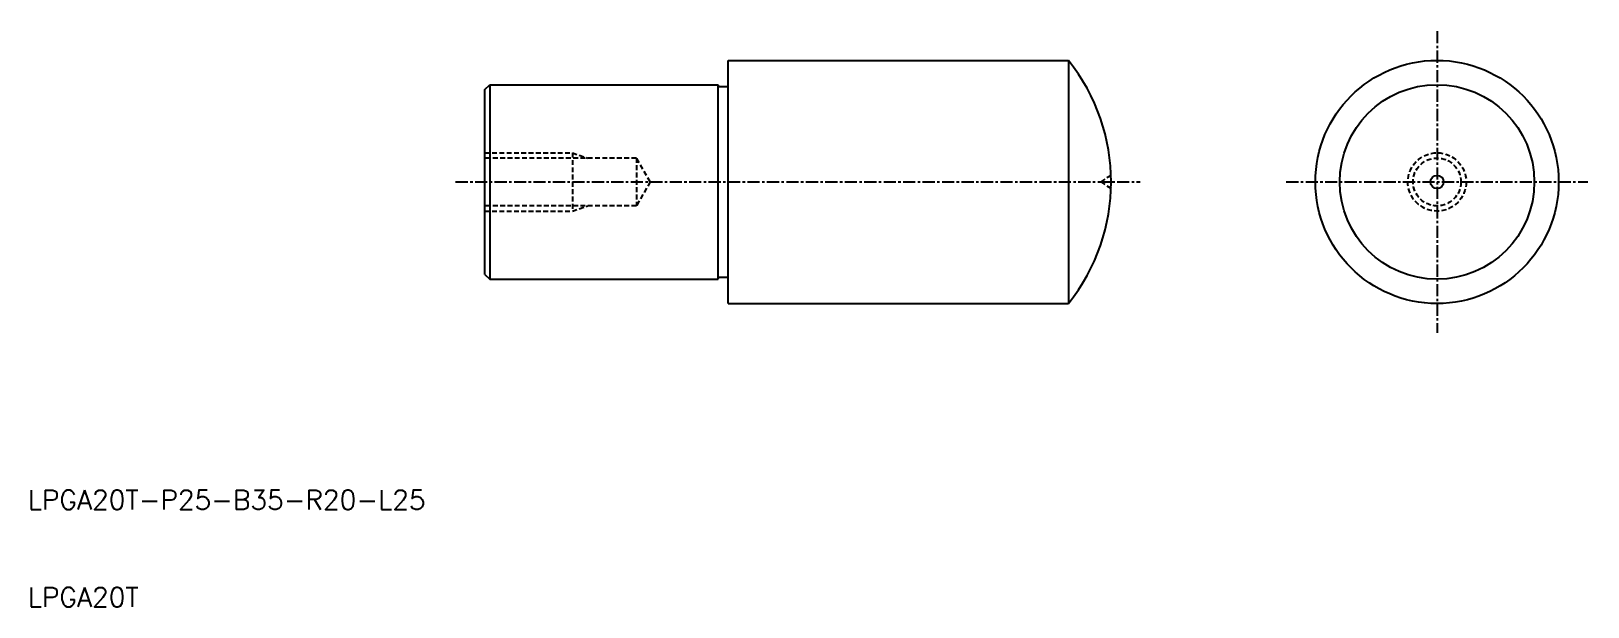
# Model space of a CAD drawing. Extents: x 5 to 165, y 5 to 64.
import ezdxf

# ---------------------------------------------------------------- set-up
doc = ezdxf.new("R2010")
doc.units = 0
doc.linetypes.add('CENTER', pattern=[2, 1.25, -0.25, 0.25, -0.25])
doc.linetypes.add('DASHED', pattern=[0.75, 0.5, -0.25])
doc.layers.get('0').update_dxf_attribs({"linetype": 'CONTINUOUS'})
doc.layers.add('CENTER', color=1, linetype='CENTER')
doc.styles.get("Standard").update_dxf_attribs({"font": 'txt.shx', "bigfont": 'bigfont.shx'})

msp = doc.modelspace()

# ---------------------------------------------------------------- linework, layer by layer
at = {"color": 7, "linetype": 'CONTINUOUS'}
for p, q in [((76.98, 61.18), (111.98, 61.18)), ((76.98, 36.18), (76.98, 61.18)), ((111.98, 61.18), (111.98, 36.18)), ((51.98, 58.18), (52.48, 58.68)), ((51.98, 39.18), (51.98, 58.18)), ((52.48, 58.68), (52.48, 38.68)), ((52.48, 58.68), (75.98, 58.68)), ((75.98, 38.68), (75.98, 58.68)), ((76.08, 58.48), (76.88, 58.48)), ((51.98, 39.18), (52.48, 38.68)), ((52.48, 38.68), (75.98, 38.68)), ((76.08, 38.88), (76.88, 38.88)), ((76.98, 36.18), (111.98, 36.18))]:
    msp.add_line(p, q, dxfattribs=at)
at = {"color": 3, "linetype": 'DASHED'}
for p, q in [((51.98, 51.68), (60.98, 51.68)), ((60.98, 51.68), (60.98, 45.68)), ((60.98, 51.68), (62.54, 51.14)), ((67.56, 51.14), (51.98, 51.14)), ((68.98, 48.68), (67.56, 51.14)), ((67.56, 51.14), (67.56, 46.22)), ((68.98, 48.68), (67.56, 46.22)), ((67.56, 46.22), (51.98, 46.22)), ((51.98, 45.68), (60.98, 45.68)), ((60.98, 45.68), (62.54, 46.22))]:
    msp.add_line(p, q, dxfattribs=at)
msp.add_lwpolyline([(116.35, 49.36), (115.3, 48.68), (116.35, 48.01)], dxfattribs=at)
at = {"color": 7, "linetype": 'CONTINUOUS'}
for radius in [12.5, 10, 0.678]:
    msp.add_circle((149.86, 48.68), radius, dxfattribs=at)
at = {"color": 3, "linetype": 'DASHED'}
for radius in [3, 2.46]:
    msp.add_circle((149.86, 48.68), radius, dxfattribs=at)
at = {"color": 7, "linetype": 'CONTINUOUS'}
for centre, radius, start, end in [((96.36, 48.68), 20, 321.3178, 38.6822), ((76.08, 58.58), 0.1, 180, 270), ((76.88, 58.58), 0.1, 270, 0), ((76.08, 38.78), 0.1, 90, 180), ((76.88, 38.78), 0.1, 0, 90)]:
    msp.add_arc(centre, radius, start, end, dxfattribs=at)
at = {"layer": 'CENTER', "color": 1, "linetype": 'CENTER'}
for p, q in [((149.86, 64.18), (149.86, 33.18)), ((48.98, 48.68), (119.36, 48.68)), ((134.36, 48.68), (165.36, 48.68))]:
    msp.add_line(p, q, dxfattribs=at)

# ---------------------------------------------------------------- texts
at = {"color": 7, "linetype": 'CONTINUOUS'}
for s, p in [('LPGA20T-P25-B35-R20-L25', (5, 15)), ('LPGA20T', (5, 5))]:
    msp.add_text(s, height=2, dxfattribs=at).set_placement(p)

doc.saveas('drawing.dxf')
